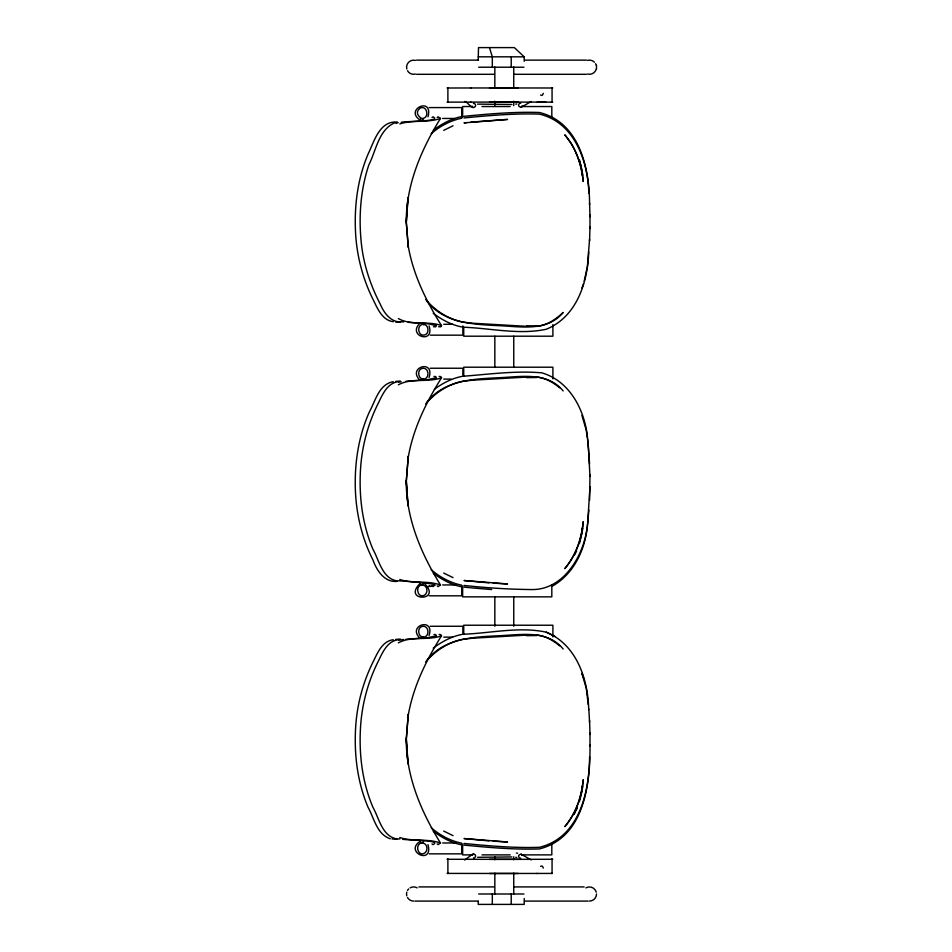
<?xml version="1.0" encoding="UTF-8"?>
<svg xmlns="http://www.w3.org/2000/svg" width="952" height="952" viewBox="0 0 952 952"><rect width="100%" height="100%" fill="white"/><g stroke="black" fill="none" stroke-linecap="round" stroke-linejoin="round"><path stroke-width="1.43" d="M589.99 228.516L589.99 215.069M478.225 59.797L478.499 47.6L514.342 47.6L524.207 56.822L524.207 61.285M589.562 240.892L589.99 226.885M589.99 486.698L587.634 523.612M589.585 500.383L589.99 474.881M589.99 744.738C590.383 783.805 584.445 837.534 539.379 848.934C514.235 849.791 488.983 847.518 463.957 845.102M406.325 480.772L408.265 456.317L406.325 480.772L408.003 505.905L406.254 480.772C405.98 518.293 421.07 553.6 440.49 584.992L438.075 586.587L437.194 585.861M406.325 738.8L408.265 714.345L406.325 738.8L408.003 763.944L406.254 738.8C405.98 776.32 421.07 811.628 440.49 843.032L438.075 844.614L437.194 843.888M589.562 239.261L587.36 267.024M589.585 756.781C589.3 792.397 579.066 837.772 539.379 847.304C514.235 848.161 488.983 845.888 463.957 843.472M406.325 222.625L408.265 247.08L406.325 222.625L408.003 197.492L406.254 222.625C405.98 185.105 421.07 149.797 440.49 118.405L438.075 116.81L437.194 117.536M587.432 526.266L588.871 509.927M588.717 251.863C587.741 282.292 576.781 316.766 546.305 329.237C519.578 335.009 491.446 328.369 464.409 327.25M587.432 524.635C585.694 548.84 573.866 574.199 552.053 586.301M596.511 69.056L596.511 65.391M587.146 527.277C583.814 555.433 563.929 589.681 532.275 589.562C509.451 589.359 486.639 587.919 463.957 585.444M582.35 530.918L582.731 528.455M582.35 788.946L582.731 786.483M587.075 267.976L584.207 281.161M582.005 530.657L582.481 527.789M582.005 788.684L582.481 785.828M408.194 457.579C413.108 428.781 426.163 402.327 441.526 377.765L440.776 376.587L439.146 376.445M408.194 715.606C413.108 686.82 426.163 660.355 441.526 635.793L440.776 634.627L439.146 634.472M579.435 543.58L581.97 533.37M579.435 801.608L581.97 791.409M522.065 105.922L520.875 107.374L518.888 106.279A2.582 2.523 71.1 0 1 518.673 104.649L519.447 103.387L520.756 103.244M472.121 855.289L473.763 853.777L475.298 854.932A2.582 2.511 71.2 0 1 475.524 856.562L474.75 857.823L473.43 857.966M427.983 116.822C433.624 95.843 403.41 109.623 420.546 120.368L420.546 118.036M429.066 377.468C435.016 358.737 406.599 367.305 420.022 380.253M429.066 635.508C435.016 616.777 406.599 625.345 420.022 638.292M575.984 810.628L577.459 806.76M581.934 287.956L583.528 283.827M574.639 554.885L576.579 550.982M573.985 814.21L577.221 807.712M573.961 814.424L575.305 811.889M427.079 401.994C445.369 378.86 476.559 378.884 503.382 377.504C523.945 376.218 548.423 372.767 563.156 390.951M427.079 660.033C445.369 636.888 476.559 636.912 503.382 635.531C523.945 634.246 548.423 630.795 563.156 648.99M425.639 403.934C435.088 392.89 447.975 384.358 462.303 381.324A265.144 122.677 -5 0 1 473.275 380.145L526.753 377.075M425.639 661.961C435.088 650.93 447.975 642.398 462.303 639.363A265.144 122.677 -5 0 1 473.275 638.173L526.753 635.103M431.22 133.696C439.883 126.188 450.427 120.535 461.708 118.215M420.022 323.133C406.599 336.08 435.016 344.648 429.066 325.917M432.029 117.536L432.922 116.81C443.537 121.654 403.434 121.142 401.22 122.344M464.671 860.001L472.894 854.027M440.49 118.405C427.603 123.117 412.763 119.547 399.804 123.903M433.374 130.103C441.811 123.843 451.308 118.607 461.708 116.584M434.362 389.32C442.466 383.275 451.676 378.479 461.637 376.468M433.231 648.122C441.692 641.815 451.212 636.579 461.637 634.496M521.291 107.183L531.216 101.507M398.364 384.822C411.442 377.587 427.722 382.859 441.526 377.765M398.364 642.862C411.442 635.627 427.722 640.898 441.526 635.793M540.617 866.379L541.045 866.153A1.511 1.487 -66.6 0 1 542.378 866.308L543.175 867.581A2.558 2.523 -66.6 0 1 543.211 868.129M443.703 130.341L453.033 125.795M427.662 586.563C454.259 584.433 400.959 580.815 398.186 580.815M396.008 123.462L398.186 122.582M395.199 122.618C378.61 129.389 376.147 150.606 368.829 164.91C360.499 189.888 358.595 216.675 361.284 242.784C363.474 264.24 370.328 284.969 380.217 304.081C383.882 312.637 390.296 321.919 400.602 322.014M393.259 381.692C378.944 384.203 375.481 400.851 369.471 411.704C359.737 433.434 355.393 457.281 355.251 481.022C354.965 508.225 360.606 535.571 372.922 559.907C376.683 570.403 384.548 582.862 397.4 581.327M398.662 382.287L401.149 381.728M393.259 639.72C382.633 641.136 377.932 651.906 373.791 660.474C363.033 681.68 356.774 705.063 355.56 728.816C354.144 755.471 357.607 782.651 368.091 807.344C374.172 818.315 376.873 834.309 390.296 838.807M398.662 640.327L403.577 639.458M398.162 381.692C387.523 383.097 382.811 393.866 378.658 402.446C367.9 423.652 361.641 447.023 360.439 470.776C359.011 497.444 362.474 524.623 372.958 549.316C379.193 560.335 382.157 578.304 396.889 580.898M398.162 639.72C387.523 641.136 382.811 651.906 378.658 660.474C367.9 681.68 361.641 705.051 360.439 728.816C359.011 755.471 362.474 782.651 372.958 807.344C379.193 818.375 382.157 836.344 396.889 838.938M520.756 858.18L519.447 858.038L518.673 856.776A2.582 2.523 -71.1 0 1 518.888 855.146L520.875 854.051L531.216 859.93M473.43 103.459L474.75 103.613L475.524 104.863A2.582 2.511 -71.2 0 1 475.298 106.493C472.097 110.694 467.825 101.638 464.671 101.436M536.916 326.441C547.079 325.31 555.873 319.289 563.156 312.435C548.423 330.63 523.945 327.179 503.382 325.893C476.559 324.513 445.369 324.537 427.079 301.391M422.26 118.453C430.018 118.226 426.996 104.244 419.892 108.302C413.608 113.562 420.748 117.965 423.676 120.083M423.331 324.287C416.44 324.442 417.678 336.734 424.556 334.973C430.209 333.628 428.15 323.371 423.331 324.715M423.331 379.098C430.233 378.955 428.995 366.663 422.117 368.424C416.464 369.769 418.523 380.026 423.331 378.682M422.26 584.944C414.489 585.171 417.523 599.141 424.616 595.083C427.341 593.203 427.71 589.002 425.603 586.539C424.033 584.219 420.296 586.265 423.676 583.314M423.331 637.138C430.233 636.983 428.995 624.691 422.117 626.452C416.464 627.796 418.523 638.054 423.331 636.721M422.26 842.984C414.489 843.198 417.523 857.181 424.616 853.123C427.341 851.243 427.71 847.042 425.603 844.567C424.033 842.246 420.296 844.293 423.676 841.354M515.734 104.125L516.805 103.97M477.571 857.3L511.95 856.943M463.957 116.322C488.983 113.907 514.235 111.646 539.379 112.491C579.661 122.237 589.574 168.587 589.585 204.644M463.957 117.953C488.983 115.537 514.235 113.276 539.379 114.121C574.449 122.237 587.919 161.019 588.871 193.47M466.611 122.582L463.993 122.879L507.547 119.428L470.931 122.13M464.409 376.147C490.066 374.16 516.139 370.578 541.819 372.839C571.771 381.573 586.896 414.358 587.919 443.62M464.409 634.187C491.446 633.056 519.578 626.416 546.305 632.188C576.615 644.683 587.979 679.109 588.717 709.561M397.4 122.07C379.539 120.464 374.16 141.55 368.091 154.081C357.607 178.774 354.144 205.953 355.56 232.621C356.774 256.374 363.033 279.745 373.791 300.951C377.932 309.519 382.633 320.288 393.259 321.705M395.687 381.383L400.328 381.038M405.897 381.24L427.139 379.753L436.456 377.765L435.647 376.587L433.993 376.445M395.687 639.411L400.328 639.066M405.897 639.28L427.139 637.792L436.456 635.793L435.647 634.627L433.993 634.472M511.95 104.482L477.571 104.125M552.303 873.424L551.422 873.412M470.931 87.977L447.071 88.012L448.213 88.012M551.684 88.012L552.755 88.001L518.078 87.965A184.176 1.297 0 0 0 489.661 87.965L470.478 87.965M470.931 102.114L447.071 102.138L448.213 102.15M551.422 102.138L552.755 102.138L537.237 102.102M448.213 859.275L447.071 859.287L489.661 859.335A184.176 1.297 0 0 0 518.078 859.335L527.836 859.335M527.467 859.323L552.755 859.287L551.422 859.287M448.213 873.412L447.071 873.412L489.661 873.46A184.176 1.297 0 0 0 518.078 873.46L537.237 873.448M536.738 873.448L552.065 873.424L552.065 859.299M478.225 56.822L524.207 56.822M416.619 60.131L478.428 60.131M524.647 60.131L586.444 60.131M478.654 67.223L523.957 67.223M416.619 74.304L494.159 74.304M513.806 74.304L586.444 74.304M470.478 102.102L489.661 102.09A184.176 1.297 0 0 1 518.078 102.09L545.841 102.126M471.561 106.541L462.648 106.541L462.648 117.036M481.974 106.541L510.201 106.541M522.089 106.541L551.815 106.541L551.815 118.143M429.209 107.576L461.768 107.576L461.768 117.727M442.668 118.453L454.425 118.453M443.751 324.287L452.569 324.287M430.28 335.163L462.85 335.163L462.85 325.882M430.28 368.234L462.85 368.234L462.85 376.385M443.751 379.098L451.093 379.098M442.668 584.944L455.889 584.944M429.209 595.821L461.768 595.821L461.768 585.67M430.28 626.261L462.85 626.261L462.85 634.425M443.751 637.138L452.569 637.138M442.668 842.984L455.889 842.984M429.209 853.849L461.768 853.849L461.768 843.71M471.561 854.884L462.648 854.884L462.648 844.388M481.974 854.884L510.201 854.884M523.576 854.884L551.815 854.884L551.815 844.388M418.904 886.919L494.159 886.919M513.806 886.919L584.159 886.919M478.654 893.999L523.957 893.999M414.941 901.092L478.428 901.092M524.647 901.092L588.134 901.092M526.753 326.322L473.275 323.263A265.144 122.677 5 0 1 462.303 322.062C447.975 319.051 435.088 310.495 425.639 299.464M493.148 583.136L507.547 583.957L463.993 580.518L488.995 582.862M493.148 841.175L507.547 841.996L463.993 838.545L488.995 840.89M491.696 589.55L470.633 587.8M398.186 838.843L399.864 838.974M408.218 322.323L427.139 323.632L436.456 325.632L435.647 326.81L433.457 326.738M395.687 322.014L400.328 322.359M402.577 839.188C404.719 840.295 443.537 839.902 432.922 844.614L432.029 843.888M391.986 838.938L397.4 839.355M469.514 587.682L463.957 587.075M401.149 321.669L403.577 321.978M516.436 853.052L517.591 853.23M515.734 857.3L516.805 857.466M536.916 376.956C545.46 377.896 553.148 382.371 559.633 387.809M536.916 634.984C545.46 635.936 553.148 640.41 559.633 645.837M461.708 585.183C450.427 582.862 439.883 577.209 431.22 569.701M461.708 586.813C451.308 584.79 441.811 579.554 433.374 573.294M461.708 843.222C450.427 840.89 439.883 835.249 431.22 827.728M461.708 844.852C451.308 842.817 441.811 837.593 433.374 831.322M461.637 326.929C451.212 324.858 441.692 319.622 433.231 313.315M438.622 326.738L440.776 326.81L441.526 325.632C427.734 320.491 411.395 325.953 398.364 318.563M399.804 579.494C412.763 583.85 427.603 580.268 440.49 584.992M399.804 837.522C412.763 841.889 427.603 838.307 440.49 843.032M423.973 583.029C443.561 601.854 400.947 601.854 420.546 583.029L420.546 585.361M443.703 573.056L453.033 577.602M443.703 831.084L453.033 835.63M546.305 632.188L554.885 636.424M540.617 95.045L541.045 95.271A1.511 1.487 66.6 0 0 542.378 95.117L543.175 93.843A2.558 2.523 66.6 0 0 543.211 93.296M432.029 585.861L432.922 586.587M429.304 585.825L430.197 586.551M472.894 107.397L472.121 106.148M521.291 854.241L522.065 855.503M441.526 325.632C426.163 301.07 413.108 274.604 408.194 245.818M581.934 415.441L586.277 430.256L587.36 438.003M581.934 673.469L586.277 688.296L588.253 704.682M581.934 673.469L583.528 677.598M427.983 844.614C433.624 865.582 403.41 851.814 420.546 841.068L420.546 843.401M489.447 47.6L492.315 56.822L492.315 67.223M579.232 160.305L580.839 165.589M579.435 159.817L581.97 170.027M582.005 172.74L582.481 175.608M582.35 172.479L582.731 174.942M587.562 438.955L588.717 451.534M588.253 445.024L589.99 476.512M588.836 452.747L589.562 464.136M588.836 709.157L589.562 722.163M589.585 203.014L589.99 216.699M589.562 720.533L589.99 734.539M589.99 732.909L589.99 746.356M552.898 324.596L552.898 336.199L463.731 336.199L463.731 327.167M552.898 378.884L552.898 367.198L463.731 367.198L463.731 376.23M552.898 636.924L552.898 625.226L463.731 625.226L463.731 634.258M552.065 88.001L552.065 102.126M551.815 585.254L551.815 596.856L462.648 596.856L462.648 586.361M524.207 898.462L524.207 904.4L478.225 904.4L478.225 901.425M513.747 66.973L513.747 87.798M513.747 101.186L513.747 105.648M513.747 336.211L513.747 367.448M513.747 596.511L513.747 626.261M513.747 856.812L513.747 859.787M513.747 873.174L513.747 893.999M511.224 56.822L511.224 67.223M511.224 893.999L511.224 904.4M494.838 66.973L494.838 87.798M494.838 101.186L494.838 105.648M494.838 336.211L494.838 367.448M494.838 596.511L494.838 626.261M494.838 856.812L494.838 859.787M494.838 873.174L494.838 893.999M492.315 893.999L492.315 904.4M447.892 88.001L447.892 102.138M447.892 859.287L447.892 873.424M526.623 635.686A362.76 166.529 -4.9 0 1 536.75 635.567M518.316 859.347A186.866 1.309 0 0 1 489.471 859.347M518.316 873.472A186.866 1.309 0 0 1 489.471 873.472M596.261 69.056A7.08 7.08 0 0 1 587.598 74.054M587.598 60.381A7.08 7.08 0 0 1 594.429 62.213M595.547 63.677A7.08 7.08 0 0 1 596.261 65.379M415.477 74.054A7.08 7.08 0 0 1 407.515 70.769M406.802 69.056A7.08 7.08 0 0 1 415.477 60.381M596.511 893.999A7.08 7.08 0 0 1 589.419 901.08M585.896 887.871A7.08 7.08 0 0 1 596.261 892.167M413.644 901.08A7.08 7.08 0 0 1 407.515 897.546M406.802 895.844A7.08 7.08 0 0 1 406.802 892.167M407.515 890.453A7.08 7.08 0 0 1 408.646 888.989M410.11 887.871A7.08 7.08 0 0 1 417.178 887.871M526.623 377.647A362.76 166.529 -4.9 0 1 536.75 377.527M536.75 325.87A362.76 166.529 4.9 0 1 526.623 325.739M489.471 102.078A186.866 1.309 0 0 1 518.316 102.09M489.471 87.953A186.866 1.309 0 0 1 518.316 87.953M583.183 521.863C582.041 538.844 575.77 555.516 564.81 568.594C575.936 555.492 581.482 538.784 583.183 521.863M583.183 779.902C582.041 796.872 575.77 813.543 564.81 826.633C575.936 813.52 581.482 796.824 583.183 779.902M571.26 143.573L564.81 134.803C575.936 147.905 581.482 164.601 583.183 181.523C582.303 168.159 578.138 155.069 571.26 143.573"/></g></svg>
